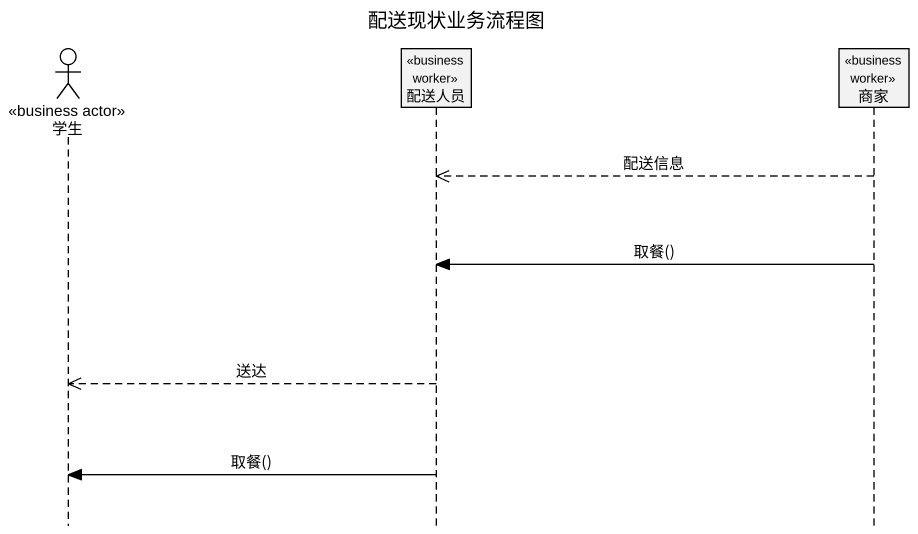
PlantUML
@startuml
title 配送现状业务流程图
hide footbox
actor 学生 <<business actor>>
participant 配送人员 <<business worker>>
participant 商家 <<business worker>>

商家 -->> 配送人员 : 配送信息
商家 -> 配送人员 : 取餐()
配送人员 -->> 学生 : 送达
配送人员 -> 学生 : 取餐()
@enduml
